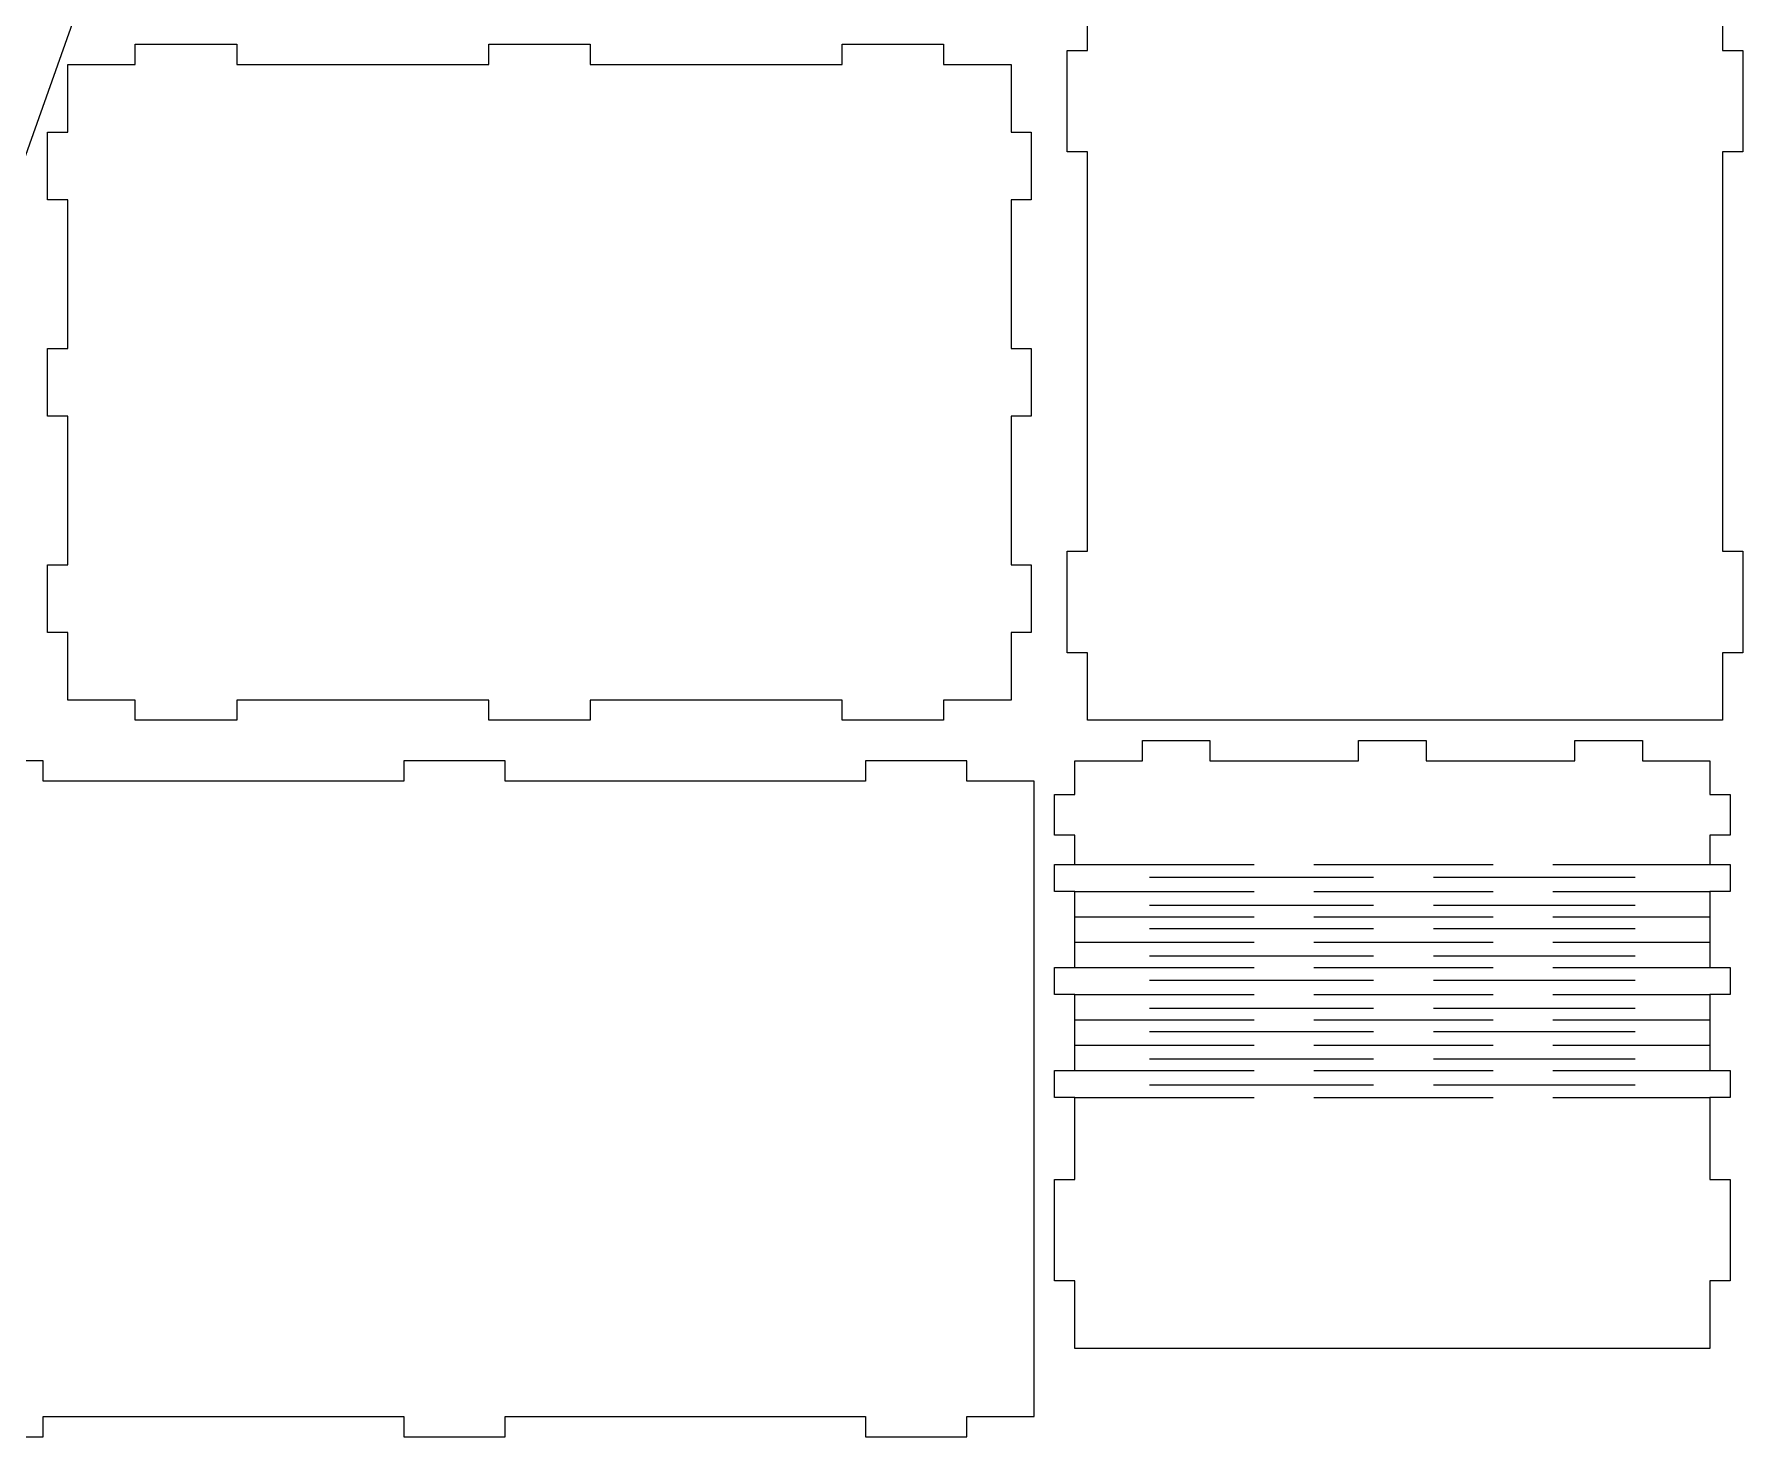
# Model space of a CAD drawing. Header units: millimetres. Extents: x -390 to 390, y -523 to 523.
# Drawn here: x 79.5 to 332.4, y -523.5 to -316 of the extents above; entities that cross this region are included whole.
import ezdxf

# ---------------------------------------------------------------- set-up
doc = ezdxf.new("R2010")
doc.units = ezdxf.units.MM
doc.header["$MEASUREMENT"] = 0
doc.layers.add('Camada 1', color=7, linetype='Continuous')

msp = doc.modelspace()

# ---------------------------------------------------------------- linework, layer by layer
at = {"layer": 'Camada 1', "color": 250, "lineweight": 20}
for points, knots in [([(55.811, -214.4617), (55.811, -214.4617), (-35.7008, -214.4617), (-35.7008, -214.4617), (-35.7008, -214.4617), (-35.7008, -214.4617), (-47.3988, -181.4752), (-47.3988, -181.4752), (-47.3988, -181.4752), (-49.0202, -176.9031), (-48.312, -171.7695), (-45.5131, -167.8073), (-45.5131, -167.8073), (-42.7021, -163.8279), (-38.1335, -161.4617), (-33.2615, -161.4617), (-33.2615, -161.4617), (-33.2615, -161.4617), (-11.9449, -161.4617), (-11.9449, -161.4617), (-11.9449, -161.4617), (-11.9449, -161.4617), (-11.9449, -120.4617), (-11.9449, -120.4617), (-11.9449, -120.4617), (-11.9449, -120.4617), (-152.9449, -120.4617), (-152.9449, -120.4617), (-152.9449, -120.4617), (-152.9449, -120.4617), (-152.9449, -161.4617), (-152.9449, -161.4617), (-152.9449, -161.4617), (-152.9449, -161.4617), (-138.2766, -161.4617), (-138.2766, -161.4617), (-138.2766, -161.4617), (-120.4923, -161.4617), (-104.6362, -172.6623), (-98.6921, -189.4238), (-98.6921, -189.4238), (-98.6921, -189.4238), (-16.759, -420.4617), (-16.759, -420.4617), (-16.759, -420.4617), (-16.759, -420.4617), (47.4794, -420.4617), (47.4794, -420.4617), (47.4794, -420.4617), (47.4794, -420.4617), (129.4125, -189.4238), (129.4125, -189.4238), (129.4125, -189.4238), (135.3566, -172.6623), (151.2127, -161.4617), (168.997, -161.4617), (168.997, -161.4617), (168.997, -161.4617), (183.6653, -161.4617), (183.6653, -161.4617), (183.6653, -161.4617), (183.6653, -161.4617), (183.6653, -120.4617), (183.6653, -120.4617), (183.6653, -120.4617), (183.6653, -120.4617), (32.0551, -120.4617), (32.0551, -120.4617), (32.0551, -120.4617), (32.0551, -120.4617), (32.0551, -161.4617), (32.0551, -161.4617), (32.0551, -161.4617), (32.0551, -161.4617), (53.3717, -161.4617), (53.3717, -161.4617), (53.3717, -161.4617), (58.2438, -161.4617), (62.8123, -163.828), (65.6233, -167.8073), (65.6233, -167.8073), (68.4222, -171.7695), (69.1306, -176.9031), (67.5091, -181.4752), (67.5091, -181.4752), (67.5091, -181.4752), (55.811, -214.4617), (55.811, -214.4617)], [0, 0, 0, 0, 0.04347826, 0.04347826, 0.04347826, 0.04347826, 0.08695652, 0.08695652, 0.08695652, 0.08695652, 0.13043478, 0.13043478, 0.13043478, 0.13043478, 0.17391304, 0.17391304, 0.17391304, 0.17391304, 0.2173913, 0.2173913, 0.2173913, 0.2173913, 0.26086957, 0.26086957, 0.26086957, 0.26086957, 0.30434783, 0.30434783, 0.30434783, 0.30434783, 0.34782609, 0.34782609, 0.34782609, 0.34782609, 0.39130435, 0.39130435, 0.39130435, 0.39130435, 0.43478261, 0.43478261, 0.43478261, 0.43478261, 0.47826087, 0.47826087, 0.47826087, 0.47826087, 0.52173913, 0.52173913, 0.52173913, 0.52173913, 0.56521739, 0.56521739, 0.56521739, 0.56521739, 0.60869565, 0.60869565, 0.60869565, 0.60869565, 0.65217391, 0.65217391, 0.65217391, 0.65217391, 0.69565217, 0.69565217, 0.69565217, 0.69565217, 0.73913043, 0.73913043, 0.73913043, 0.73913043, 0.7826087, 0.7826087, 0.7826087, 0.7826087, 0.82608696, 0.82608696, 0.82608696, 0.82608696, 0.86956522, 0.86956522, 0.86956522, 0.86956522, 0.91304348, 0.91304348, 0.91304348, 0.91304348, 1, 1, 1, 1]), ([(235.3943, -417.4617), (235.3943, -417.4617), (329.3943, -417.4617), (329.3943, -417.4617), (329.3943, -417.4617), (329.3943, -417.4617), (329.3943, -407.4617), (329.3943, -407.4617), (329.3943, -407.4617), (329.3943, -407.4617), (332.3943, -407.4617), (332.3943, -407.4617), (332.3943, -407.4617), (332.3943, -407.4617), (332.3943, -392.4617), (332.3943, -392.4617), (332.3943, -392.4617), (332.3943, -392.4617), (329.3943, -392.4617), (329.3943, -392.4617), (329.3943, -392.4617), (329.3943, -392.4617), (329.3943, -333.3597), (329.3943, -333.3597), (329.3943, -333.3597), (329.3943, -333.3597), (332.3943, -333.3597), (332.3943, -333.3597), (332.3943, -333.3597), (332.3943, -333.3597), (332.3943, -318.3597), (332.3943, -318.3597), (332.3943, -318.3597), (332.3943, -318.3597), (329.3943, -318.3597), (329.3943, -318.3597), (329.3943, -318.3597), (329.3943, -318.3597), (329.3943, -308.3597), (329.3943, -308.3597), (329.3943, -308.3597), (329.3943, -308.3597), (235.3943, -308.3597), (235.3943, -308.3597), (235.3943, -308.3597), (235.3943, -308.3597), (235.3943, -318.3597), (235.3943, -318.3597), (235.3943, -318.3597), (235.3943, -318.3597), (232.3943, -318.3597), (232.3943, -318.3597), (232.3943, -318.3597), (232.3943, -318.3597), (232.3943, -333.3597), (232.3943, -333.3597), (232.3943, -333.3597), (232.3943, -333.3597), (235.3943, -333.3597), (235.3943, -333.3597), (235.3943, -333.3597), (235.3943, -333.3597), (235.3943, -392.4617), (235.3943, -392.4617), (235.3943, -392.4617), (235.3943, -392.4617), (232.3943, -392.4617), (232.3943, -392.4617), (232.3943, -392.4617), (232.3943, -392.4617), (232.3943, -407.4617), (232.3943, -407.4617), (232.3943, -407.4617), (232.3943, -407.4617), (235.3943, -407.4617), (235.3943, -407.4617), (235.3943, -407.4617), (235.3943, -407.4617), (235.3943, -417.4617), (235.3943, -417.4617)], [0, 0, 0, 0, 0.04761905, 0.04761905, 0.04761905, 0.04761905, 0.0952381, 0.0952381, 0.0952381, 0.0952381, 0.14285714, 0.14285714, 0.14285714, 0.14285714, 0.19047619, 0.19047619, 0.19047619, 0.19047619, 0.23809524, 0.23809524, 0.23809524, 0.23809524, 0.28571429, 0.28571429, 0.28571429, 0.28571429, 0.33333333, 0.33333333, 0.33333333, 0.33333333, 0.38095238, 0.38095238, 0.38095238, 0.38095238, 0.42857143, 0.42857143, 0.42857143, 0.42857143, 0.47619048, 0.47619048, 0.47619048, 0.47619048, 0.52380952, 0.52380952, 0.52380952, 0.52380952, 0.57142857, 0.57142857, 0.57142857, 0.57142857, 0.61904762, 0.61904762, 0.61904762, 0.61904762, 0.66666667, 0.66666667, 0.66666667, 0.66666667, 0.71428571, 0.71428571, 0.71428571, 0.71428571, 0.76190476, 0.76190476, 0.76190476, 0.76190476, 0.80952381, 0.80952381, 0.80952381, 0.80952381, 0.85714286, 0.85714286, 0.85714286, 0.85714286, 0.9047619, 0.9047619, 0.9047619, 0.9047619, 1, 1, 1, 1]), ([(224.0811, -362.4617), (224.0811, -362.4617), (224.0811, -340.4617), (224.0811, -340.4617), (224.0811, -340.4617), (224.0811, -340.4617), (227.0811, -340.4617), (227.0811, -340.4617), (227.0811, -340.4617), (227.0811, -340.4617), (227.0811, -330.4617), (227.0811, -330.4617), (227.0811, -330.4617), (227.0811, -330.4617), (224.0811, -330.4617), (224.0811, -330.4617), (224.0811, -330.4617), (224.0811, -330.4617), (224.0811, -320.4617), (224.0811, -320.4617), (224.0811, -320.4617), (224.0811, -320.4617), (214.0811, -320.4617), (214.0811, -320.4617), (214.0811, -320.4617), (214.0811, -320.4617), (214.0811, -317.4617), (214.0811, -317.4617), (214.0811, -317.4617), (214.0811, -317.4617), (199.0811, -317.4617), (199.0811, -317.4617), (199.0811, -317.4617), (199.0811, -317.4617), (199.0811, -320.4617), (199.0811, -320.4617), (199.0811, -320.4617), (199.0811, -320.4617), (161.776, -320.4617), (161.776, -320.4617), (161.776, -320.4617), (161.776, -320.4617), (161.776, -317.4617), (161.776, -317.4617), (161.776, -317.4617), (161.776, -317.4617), (146.776, -317.4617), (146.776, -317.4617), (146.776, -317.4617), (146.776, -317.4617), (146.776, -320.4617), (146.776, -320.4617), (146.776, -320.4617), (146.776, -320.4617), (109.4709, -320.4617), (109.4709, -320.4617), (109.4709, -320.4617), (109.4709, -320.4617), (109.4709, -317.4617), (109.4709, -317.4617), (109.4709, -317.4617), (109.4709, -317.4617), (94.4709, -317.4617), (94.4709, -317.4617), (94.4709, -317.4617), (94.4709, -317.4617), (94.4709, -320.4617), (94.4709, -320.4617), (94.4709, -320.4617), (94.4709, -320.4617), (84.4709, -320.4617), (84.4709, -320.4617), (84.4709, -320.4617), (84.4709, -320.4617), (84.4709, -330.4617), (84.4709, -330.4617), (84.4709, -330.4617), (84.4709, -330.4617), (81.4709, -330.4617), (81.4709, -330.4617), (81.4709, -330.4617), (81.4709, -330.4617), (81.4709, -340.4617), (81.4709, -340.4617), (81.4709, -340.4617), (81.4709, -340.4617), (84.4709, -340.4617), (84.4709, -340.4617), (84.4709, -340.4617), (84.4709, -340.4617), (84.4709, -362.4617), (84.4709, -362.4617), (84.4709, -362.4617), (84.4709, -362.4617), (81.4709, -362.4617), (81.4709, -362.4617), (81.4709, -362.4617), (81.4709, -362.4617), (81.4709, -372.4617), (81.4709, -372.4617), (81.4709, -372.4617), (81.4709, -372.4617), (84.4709, -372.4617), (84.4709, -372.4617), (84.4709, -372.4617), (84.4709, -372.4617), (84.4709, -394.4617), (84.4709, -394.4617), (84.4709, -394.4617), (84.4709, -394.4617), (81.4709, -394.4617), (81.4709, -394.4617), (81.4709, -394.4617), (81.4709, -394.4617), (81.4709, -404.4617), (81.4709, -404.4617), (81.4709, -404.4617), (81.4709, -404.4617), (84.4709, -404.4617), (84.4709, -404.4617), (84.4709, -404.4617), (84.4709, -404.4617), (84.4709, -414.4617), (84.4709, -414.4617), (84.4709, -414.4617), (84.4709, -414.4617), (94.4709, -414.4617), (94.4709, -414.4617), (94.4709, -414.4617), (94.4709, -414.4617), (94.4709, -417.4617), (94.4709, -417.4617), (94.4709, -417.4617), (94.4709, -417.4617), (109.4709, -417.4617), (109.4709, -417.4617), (109.4709, -417.4617), (109.4709, -417.4617), (109.4709, -414.4617), (109.4709, -414.4617), (109.4709, -414.4617), (109.4709, -414.4617), (146.776, -414.4617), (146.776, -414.4617), (146.776, -414.4617), (146.776, -414.4617), (146.776, -417.4617), (146.776, -417.4617), (146.776, -417.4617), (146.776, -417.4617), (161.776, -417.4617), (161.776, -417.4617), (161.776, -417.4617), (161.776, -417.4617), (161.776, -414.4617), (161.776, -414.4617), (161.776, -414.4617), (161.776, -414.4617), (199.0811, -414.4617), (199.0811, -414.4617), (199.0811, -414.4617), (199.0811, -414.4617), (199.0811, -417.4617), (199.0811, -417.4617), (199.0811, -417.4617), (199.0811, -417.4617), (214.0811, -417.4617), (214.0811, -417.4617), (214.0811, -417.4617), (214.0811, -417.4617), (214.0811, -414.4617), (214.0811, -414.4617), (214.0811, -414.4617), (214.0811, -414.4617), (224.0811, -414.4617), (224.0811, -414.4617), (224.0811, -414.4617), (224.0811, -414.4617), (224.0811, -404.4617), (224.0811, -404.4617), (224.0811, -404.4617), (224.0811, -404.4617), (227.0811, -404.4617), (227.0811, -404.4617), (227.0811, -404.4617), (227.0811, -404.4617), (227.0811, -394.4617), (227.0811, -394.4617), (227.0811, -394.4617), (227.0811, -394.4617), (224.0811, -394.4617), (224.0811, -394.4617), (224.0811, -394.4617), (224.0811, -394.4617), (224.0811, -372.4617), (224.0811, -372.4617), (224.0811, -372.4617), (224.0811, -372.4617), (227.0811, -372.4617), (227.0811, -372.4617), (227.0811, -372.4617), (227.0811, -372.4617), (227.0811, -362.4617), (227.0811, -362.4617), (227.0811, -362.4617), (227.0811, -362.4617), (224.0811, -362.4617), (224.0811, -362.4617)], [0, 0, 0, 0, 0.01886792, 0.01886792, 0.01886792, 0.01886792, 0.03773585, 0.03773585, 0.03773585, 0.03773585, 0.05660377, 0.05660377, 0.05660377, 0.05660377, 0.0754717, 0.0754717, 0.0754717, 0.0754717, 0.09433962, 0.09433962, 0.09433962, 0.09433962, 0.11320755, 0.11320755, 0.11320755, 0.11320755, 0.13207547, 0.13207547, 0.13207547, 0.13207547, 0.1509434, 0.1509434, 0.1509434, 0.1509434, 0.16981132, 0.16981132, 0.16981132, 0.16981132, 0.18867925, 0.18867925, 0.18867925, 0.18867925, 0.20754717, 0.20754717, 0.20754717, 0.20754717, 0.22641509, 0.22641509, 0.22641509, 0.22641509, 0.24528302, 0.24528302, 0.24528302, 0.24528302, 0.26415094, 0.26415094, 0.26415094, 0.26415094, 0.28301887, 0.28301887, 0.28301887, 0.28301887, 0.30188679, 0.30188679, 0.30188679, 0.30188679, 0.32075472, 0.32075472, 0.32075472, 0.32075472, 0.33962264, 0.33962264, 0.33962264, 0.33962264, 0.35849057, 0.35849057, 0.35849057, 0.35849057, 0.37735849, 0.37735849, 0.37735849, 0.37735849, 0.39622642, 0.39622642, 0.39622642, 0.39622642, 0.41509434, 0.41509434, 0.41509434, 0.41509434, 0.43396226, 0.43396226, 0.43396226, 0.43396226, 0.45283019, 0.45283019, 0.45283019, 0.45283019, 0.47169811, 0.47169811, 0.47169811, 0.47169811, 0.49056604, 0.49056604, 0.49056604, 0.49056604, 0.50943396, 0.50943396, 0.50943396, 0.50943396, 0.52830189, 0.52830189, 0.52830189, 0.52830189, 0.54716981, 0.54716981, 0.54716981, 0.54716981, 0.56603774, 0.56603774, 0.56603774, 0.56603774, 0.58490566, 0.58490566, 0.58490566, 0.58490566, 0.60377358, 0.60377358, 0.60377358, 0.60377358, 0.62264151, 0.62264151, 0.62264151, 0.62264151, 0.64150943, 0.64150943, 0.64150943, 0.64150943, 0.66037736, 0.66037736, 0.66037736, 0.66037736, 0.67924528, 0.67924528, 0.67924528, 0.67924528, 0.69811321, 0.69811321, 0.69811321, 0.69811321, 0.71698113, 0.71698113, 0.71698113, 0.71698113, 0.73584906, 0.73584906, 0.73584906, 0.73584906, 0.75471698, 0.75471698, 0.75471698, 0.75471698, 0.77358491, 0.77358491, 0.77358491, 0.77358491, 0.79245283, 0.79245283, 0.79245283, 0.79245283, 0.81132075, 0.81132075, 0.81132075, 0.81132075, 0.83018868, 0.83018868, 0.83018868, 0.83018868, 0.8490566, 0.8490566, 0.8490566, 0.8490566, 0.86792453, 0.86792453, 0.86792453, 0.86792453, 0.88679245, 0.88679245, 0.88679245, 0.88679245, 0.90566038, 0.90566038, 0.90566038, 0.90566038, 0.9245283, 0.9245283, 0.9245283, 0.9245283, 0.94339623, 0.94339623, 0.94339623, 0.94339623, 0.96226415, 0.96226415, 0.96226415, 0.96226415, 1, 1, 1, 1]), ([(233.5275, -423.4617), (233.5275, -423.4617), (233.5275, -428.4617), (233.5275, -428.4617), (233.5275, -428.4617), (233.5275, -428.4617), (230.5275, -428.4617), (230.5275, -428.4617), (230.5275, -428.4617), (230.5275, -428.4617), (230.5275, -434.4617), (230.5275, -434.4617), (230.5275, -434.4617), (230.5275, -434.4617), (233.5275, -434.4617), (233.5275, -434.4617), (233.5275, -434.4617), (233.5275, -434.4617), (233.5275, -438.7783), (233.5275, -438.7783), (233.5275, -438.7783), (233.5275, -438.7783), (230.5275, -438.7783), (230.5275, -438.7783), (230.5275, -438.7783), (230.5275, -438.7783), (230.5275, -442.7977), (230.5275, -442.7977), (230.5275, -442.7977), (230.5275, -442.7977), (233.5275, -442.7977), (233.5275, -442.7977), (233.5275, -442.7977), (233.5275, -442.7977), (233.5275, -454.0207), (233.5275, -454.0207), (233.5275, -454.0207), (233.5275, -454.0207), (230.5275, -454.0207), (230.5275, -454.0207), (230.5275, -454.0207), (230.5275, -454.0207), (230.5275, -458.0401), (230.5275, -458.0401), (230.5275, -458.0401), (230.5275, -458.0401), (233.5275, -458.0401), (233.5275, -458.0401), (233.5275, -458.0401), (233.5275, -458.0401), (233.5275, -469.2631), (233.5275, -469.2631), (233.5275, -469.2631), (233.5275, -469.2631), (230.5275, -469.2631), (230.5275, -469.2631), (230.5275, -469.2631), (230.5275, -469.2631), (230.5275, -473.2825), (230.5275, -473.2825), (230.5275, -473.2825), (230.5275, -473.2825), (233.5275, -473.2825), (233.5275, -473.2825), (233.5275, -473.2825), (233.5275, -473.2825), (233.5275, -485.4009), (233.5275, -485.4009), (233.5275, -485.4009), (233.5275, -485.4009), (230.5275, -485.4009), (230.5275, -485.4009), (230.5275, -485.4009), (230.5275, -485.4009), (230.5275, -500.4009), (230.5275, -500.4009), (230.5275, -500.4009), (230.5275, -500.4009), (233.5275, -500.4009), (233.5275, -500.4009), (233.5275, -500.4009), (233.5275, -500.4009), (233.5275, -510.4009), (233.5275, -510.4009), (233.5275, -510.4009), (233.5275, -510.4009), (327.5275, -510.4009), (327.5275, -510.4009), (327.5275, -510.4009), (327.5275, -510.4009), (327.5275, -500.4009), (327.5275, -500.4009), (327.5275, -500.4009), (327.5275, -500.4009), (330.5275, -500.4009), (330.5275, -500.4009), (330.5275, -500.4009), (330.5275, -500.4009), (330.5275, -485.4009), (330.5275, -485.4009), (330.5275, -485.4009), (330.5275, -485.4009), (327.5275, -485.4009), (327.5275, -485.4009), (327.5275, -485.4009), (327.5275, -485.4009), (327.5275, -473.2825), (327.5275, -473.2825), (327.5275, -473.2825), (327.5275, -473.2825), (330.5275, -473.2825), (330.5275, -473.2825), (330.5275, -473.2825), (330.5275, -473.2825), (330.5275, -469.2631), (330.5275, -469.2631), (330.5275, -469.2631), (330.5275, -469.2631), (327.5275, -469.2631), (327.5275, -469.2631), (327.5275, -469.2631), (327.5275, -469.2631), (327.5275, -458.0401), (327.5275, -458.0401), (327.5275, -458.0401), (327.5275, -458.0401), (330.5275, -458.0401), (330.5275, -458.0401), (330.5275, -458.0401), (330.5275, -458.0401), (330.5275, -454.0207), (330.5275, -454.0207), (330.5275, -454.0207), (330.5275, -454.0207), (327.5275, -454.0207), (327.5275, -454.0207), (327.5275, -454.0207), (327.5275, -454.0207), (327.5275, -442.7977), (327.5275, -442.7977), (327.5275, -442.7977), (327.5275, -442.7977), (330.5275, -442.7977), (330.5275, -442.7977), (330.5275, -442.7977), (330.5275, -442.7977), (330.5275, -438.7783), (330.5275, -438.7783), (330.5275, -438.7783), (330.5275, -438.7783), (327.5275, -438.7783), (327.5275, -438.7783), (327.5275, -438.7783), (327.5275, -438.7783), (327.5275, -434.4617), (327.5275, -434.4617), (327.5275, -434.4617), (327.5275, -434.4617), (330.5275, -434.4617), (330.5275, -434.4617), (330.5275, -434.4617), (330.5275, -434.4617), (330.5275, -428.4617), (330.5275, -428.4617), (330.5275, -428.4617), (330.5275, -428.4617), (327.5275, -428.4617), (327.5275, -428.4617), (327.5275, -428.4617), (327.5275, -428.4617), (327.5275, -423.4617), (327.5275, -423.4617), (327.5275, -423.4617), (327.5275, -423.4617), (317.5275, -423.4617), (317.5275, -423.4617), (317.5275, -423.4617), (317.5275, -423.4617), (317.5275, -420.4617), (317.5275, -420.4617), (317.5275, -420.4617), (317.5275, -420.4617), (307.5275, -420.4617), (307.5275, -420.4617), (307.5275, -420.4617), (307.5275, -420.4617), (307.5275, -423.4617), (307.5275, -423.4617), (307.5275, -423.4617), (307.5275, -423.4617), (285.5275, -423.4617), (285.5275, -423.4617), (285.5275, -423.4617), (285.5275, -423.4617), (285.5275, -420.4617), (285.5275, -420.4617), (285.5275, -420.4617), (285.5275, -420.4617), (275.5275, -420.4617), (275.5275, -420.4617), (275.5275, -420.4617), (275.5275, -420.4617), (275.5275, -423.4617), (275.5275, -423.4617), (275.5275, -423.4617), (275.5275, -423.4617), (253.5275, -423.4617), (253.5275, -423.4617), (253.5275, -423.4617), (253.5275, -423.4617), (253.5275, -420.4617), (253.5275, -420.4617), (253.5275, -420.4617), (253.5275, -420.4617), (243.5275, -420.4617), (243.5275, -420.4617), (243.5275, -420.4617), (243.5275, -420.4617), (243.5275, -423.4617), (243.5275, -423.4617), (243.5275, -423.4617), (243.5275, -423.4617), (233.5275, -423.4617), (233.5275, -423.4617)], [0, 0, 0, 0, 0.01754386, 0.01754386, 0.01754386, 0.01754386, 0.03508772, 0.03508772, 0.03508772, 0.03508772, 0.05263158, 0.05263158, 0.05263158, 0.05263158, 0.07017544, 0.07017544, 0.07017544, 0.07017544, 0.0877193, 0.0877193, 0.0877193, 0.0877193, 0.10526316, 0.10526316, 0.10526316, 0.10526316, 0.12280702, 0.12280702, 0.12280702, 0.12280702, 0.14035088, 0.14035088, 0.14035088, 0.14035088, 0.15789474, 0.15789474, 0.15789474, 0.15789474, 0.1754386, 0.1754386, 0.1754386, 0.1754386, 0.19298246, 0.19298246, 0.19298246, 0.19298246, 0.21052632, 0.21052632, 0.21052632, 0.21052632, 0.22807018, 0.22807018, 0.22807018, 0.22807018, 0.24561404, 0.24561404, 0.24561404, 0.24561404, 0.26315789, 0.26315789, 0.26315789, 0.26315789, 0.28070175, 0.28070175, 0.28070175, 0.28070175, 0.29824561, 0.29824561, 0.29824561, 0.29824561, 0.31578947, 0.31578947, 0.31578947, 0.31578947, 0.33333333, 0.33333333, 0.33333333, 0.33333333, 0.35087719, 0.35087719, 0.35087719, 0.35087719, 0.36842105, 0.36842105, 0.36842105, 0.36842105, 0.38596491, 0.38596491, 0.38596491, 0.38596491, 0.40350877, 0.40350877, 0.40350877, 0.40350877, 0.42105263, 0.42105263, 0.42105263, 0.42105263, 0.43859649, 0.43859649, 0.43859649, 0.43859649, 0.45614035, 0.45614035, 0.45614035, 0.45614035, 0.47368421, 0.47368421, 0.47368421, 0.47368421, 0.49122807, 0.49122807, 0.49122807, 0.49122807, 0.50877193, 0.50877193, 0.50877193, 0.50877193, 0.52631579, 0.52631579, 0.52631579, 0.52631579, 0.54385965, 0.54385965, 0.54385965, 0.54385965, 0.56140351, 0.56140351, 0.56140351, 0.56140351, 0.57894737, 0.57894737, 0.57894737, 0.57894737, 0.59649123, 0.59649123, 0.59649123, 0.59649123, 0.61403509, 0.61403509, 0.61403509, 0.61403509, 0.63157895, 0.63157895, 0.63157895, 0.63157895, 0.64912281, 0.64912281, 0.64912281, 0.64912281, 0.66666667, 0.66666667, 0.66666667, 0.66666667, 0.68421053, 0.68421053, 0.68421053, 0.68421053, 0.70175439, 0.70175439, 0.70175439, 0.70175439, 0.71929825, 0.71929825, 0.71929825, 0.71929825, 0.73684211, 0.73684211, 0.73684211, 0.73684211, 0.75438596, 0.75438596, 0.75438596, 0.75438596, 0.77192982, 0.77192982, 0.77192982, 0.77192982, 0.78947368, 0.78947368, 0.78947368, 0.78947368, 0.80701754, 0.80701754, 0.80701754, 0.80701754, 0.8245614, 0.8245614, 0.8245614, 0.8245614, 0.84210526, 0.84210526, 0.84210526, 0.84210526, 0.85964912, 0.85964912, 0.85964912, 0.85964912, 0.87719298, 0.87719298, 0.87719298, 0.87719298, 0.89473684, 0.89473684, 0.89473684, 0.89473684, 0.9122807, 0.9122807, 0.9122807, 0.9122807, 0.92982456, 0.92982456, 0.92982456, 0.92982456, 0.94736842, 0.94736842, 0.94736842, 0.94736842, 0.96491228, 0.96491228, 0.96491228, 0.96491228, 1, 1, 1, 1]), ([(-76.5689, -500.4617), (-76.5689, -500.4617), (-76.5689, -478.4617), (-76.5689, -478.4617), (-76.5689, -478.4617), (-76.5689, -478.4617), (-79.5689, -478.4617), (-79.5689, -478.4617), (-79.5689, -478.4617), (-79.5689, -478.4617), (-79.5689, -468.4617), (-79.5689, -468.4617), (-79.5689, -468.4617), (-79.5689, -468.4617), (-76.5689, -468.4617), (-76.5689, -468.4617), (-76.5689, -468.4617), (-76.5689, -468.4617), (-76.5689, -446.4617), (-76.5689, -446.4617), (-76.5689, -446.4617), (-76.5689, -446.4617), (-79.5689, -446.4617), (-79.5689, -446.4617), (-79.5689, -446.4617), (-79.5689, -446.4617), (-79.5689, -436.4617), (-79.5689, -436.4617), (-79.5689, -436.4617), (-79.5689, -436.4617), (-76.5689, -436.4617), (-76.5689, -436.4617), (-76.5689, -436.4617), (-76.5689, -436.4617), (-76.5689, -426.4617), (-76.5689, -426.4617), (-76.5689, -426.4617), (-76.5689, -426.4617), (-67.9007, -426.4617), (-67.9007, -426.4617), (-67.9007, -426.4617), (-67.9007, -426.4617), (-67.9007, -423.4617), (-67.9007, -423.4617), (-67.9007, -423.4617), (-67.9007, -423.4617), (-63.8949, -423.4617), (-63.8949, -423.4617), (-63.8949, -423.4617), (-63.8949, -423.4617), (-63.8949, -426.4617), (-63.8949, -426.4617), (-63.8949, -426.4617), (-63.8949, -426.4617), (-42.1977, -426.4617), (-42.1977, -426.4617), (-42.1977, -426.4617), (-42.1977, -426.4617), (-42.1977, -423.4617), (-42.1977, -423.4617), (-42.1977, -423.4617), (-42.1977, -423.4617), (-38.192, -423.4617), (-38.192, -423.4617), (-38.192, -423.4617), (-38.192, -423.4617), (-38.192, -426.4617), (-38.192, -426.4617), (-38.192, -426.4617), (-38.192, -426.4617), (-16.4948, -426.4617), (-16.4948, -426.4617), (-16.4948, -426.4617), (-16.4948, -426.4617), (-16.4948, -423.4617), (-16.4948, -423.4617), (-16.4948, -423.4617), (-16.4948, -423.4617), (-12.4891, -423.4617), (-12.4891, -423.4617), (-12.4891, -423.4617), (-12.4891, -423.4617), (-12.4891, -426.4617), (-12.4891, -426.4617), (-12.4891, -426.4617), (-12.4891, -426.4617), (-2.4891, -426.4617), (-2.4891, -426.4617), (-2.4891, -426.4617), (-2.4891, -426.4617), (-2.4891, -423.4617), (-2.4891, -423.4617), (-2.4891, -423.4617), (-2.4891, -423.4617), (12.5109, -423.4617), (12.5109, -423.4617), (12.5109, -423.4617), (12.5109, -423.4617), (12.5109, -426.4617), (12.5109, -426.4617), (12.5109, -426.4617), (12.5109, -426.4617), (65.8498, -426.4617), (65.8498, -426.4617), (65.8498, -426.4617), (65.8498, -426.4617), (65.8498, -423.4617), (65.8498, -423.4617), (65.8498, -423.4617), (65.8498, -423.4617), (80.8498, -423.4617), (80.8498, -423.4617), (80.8498, -423.4617), (80.8498, -423.4617), (80.8498, -426.4617), (80.8498, -426.4617), (80.8498, -426.4617), (80.8498, -426.4617), (134.1887, -426.4617), (134.1887, -426.4617), (134.1887, -426.4617), (134.1887, -426.4617), (134.1887, -423.4617), (134.1887, -423.4617), (134.1887, -423.4617), (134.1887, -423.4617), (149.1887, -423.4617), (149.1887, -423.4617), (149.1887, -423.4617), (149.1887, -423.4617), (149.1887, -426.4617), (149.1887, -426.4617), (149.1887, -426.4617), (149.1887, -426.4617), (202.5275, -426.4617), (202.5275, -426.4617), (202.5275, -426.4617), (202.5275, -426.4617), (202.5275, -423.4617), (202.5275, -423.4617), (202.5275, -423.4617), (202.5275, -423.4617), (217.5275, -423.4617), (217.5275, -423.4617), (217.5275, -423.4617), (217.5275, -423.4617), (217.5275, -426.4617), (217.5275, -426.4617), (217.5275, -426.4617), (217.5275, -426.4617), (227.5275, -426.4617), (227.5275, -426.4617), (227.5275, -426.4617), (227.5275, -426.4617), (227.5275, -520.4617), (227.5275, -520.4617), (227.5275, -520.4617), (227.5275, -520.4617), (217.5275, -520.4617), (217.5275, -520.4617), (217.5275, -520.4617), (217.5275, -520.4617), (217.5275, -523.4617), (217.5275, -523.4617), (217.5275, -523.4617), (217.5275, -523.4617), (202.5275, -523.4617), (202.5275, -523.4617), (202.5275, -523.4617), (202.5275, -523.4617), (202.5275, -520.4617), (202.5275, -520.4617), (202.5275, -520.4617), (202.5275, -520.4617), (149.1887, -520.4617), (149.1887, -520.4617), (149.1887, -520.4617), (149.1887, -520.4617), (149.1887, -523.4617), (149.1887, -523.4617), (149.1887, -523.4617), (149.1887, -523.4617), (134.1887, -523.4617), (134.1887, -523.4617), (134.1887, -523.4617), (134.1887, -523.4617), (134.1887, -520.4617), (134.1887, -520.4617), (134.1887, -520.4617), (134.1887, -520.4617), (80.8498, -520.4617), (80.8498, -520.4617), (80.8498, -520.4617), (80.8498, -520.4617), (80.8498, -523.4617), (80.8498, -523.4617), (80.8498, -523.4617), (80.8498, -523.4617), (65.8498, -523.4617), (65.8498, -523.4617), (65.8498, -523.4617), (65.8498, -523.4617), (65.8498, -520.4617), (65.8498, -520.4617), (65.8498, -520.4617), (65.8498, -520.4617), (12.5109, -520.4617), (12.5109, -520.4617), (12.5109, -520.4617), (12.5109, -520.4617), (12.5109, -523.4617), (12.5109, -523.4617), (12.5109, -523.4617), (12.5109, -523.4617), (-2.4891, -523.4617), (-2.4891, -523.4617), (-2.4891, -523.4617), (-2.4891, -523.4617), (-2.4891, -520.4617), (-2.4891, -520.4617), (-2.4891, -520.4617), (-2.4891, -520.4617), (-12.4891, -520.4617), (-12.4891, -520.4617), (-12.4891, -520.4617), (-12.4891, -520.4617), (-12.4891, -523.4617), (-12.4891, -523.4617), (-12.4891, -523.4617), (-12.4891, -523.4617), (-16.4948, -523.4617), (-16.4948, -523.4617), (-16.4948, -523.4617), (-16.4948, -523.4617), (-16.4948, -520.4617), (-16.4948, -520.4617), (-16.4948, -520.4617), (-16.4948, -520.4617), (-38.192, -520.4617), (-38.192, -520.4617), (-38.192, -520.4617), (-38.192, -520.4617), (-38.192, -523.4617), (-38.192, -523.4617), (-38.192, -523.4617), (-38.192, -523.4617), (-42.1977, -523.4617), (-42.1977, -523.4617), (-42.1977, -523.4617), (-42.1977, -523.4617), (-42.1977, -520.4617), (-42.1977, -520.4617), (-42.1977, -520.4617), (-42.1977, -520.4617), (-63.8949, -520.4617), (-63.8949, -520.4617), (-63.8949, -520.4617), (-63.8949, -520.4617), (-63.8949, -523.4617), (-63.8949, -523.4617), (-63.8949, -523.4617), (-63.8949, -523.4617), (-67.9007, -523.4617), (-67.9007, -523.4617), (-67.9007, -523.4617), (-67.9007, -523.4617), (-67.9007, -520.4617), (-67.9007, -520.4617), (-67.9007, -520.4617), (-67.9007, -520.4617), (-76.5689, -520.4617), (-76.5689, -520.4617), (-76.5689, -520.4617), (-76.5689, -520.4617), (-76.5689, -510.4617), (-76.5689, -510.4617), (-76.5689, -510.4617), (-76.5689, -510.4617), (-79.5689, -510.4617), (-79.5689, -510.4617), (-79.5689, -510.4617), (-79.5689, -510.4617), (-79.5689, -500.4617), (-79.5689, -500.4617), (-79.5689, -500.4617), (-79.5689, -500.4617), (-76.5689, -500.4617), (-76.5689, -500.4617)], [0, 0, 0, 0, 0.01369863, 0.01369863, 0.01369863, 0.01369863, 0.02739726, 0.02739726, 0.02739726, 0.02739726, 0.04109589, 0.04109589, 0.04109589, 0.04109589, 0.05479452, 0.05479452, 0.05479452, 0.05479452, 0.06849315, 0.06849315, 0.06849315, 0.06849315, 0.08219178, 0.08219178, 0.08219178, 0.08219178, 0.09589041, 0.09589041, 0.09589041, 0.09589041, 0.10958904, 0.10958904, 0.10958904, 0.10958904, 0.12328767, 0.12328767, 0.12328767, 0.12328767, 0.1369863, 0.1369863, 0.1369863, 0.1369863, 0.15068493, 0.15068493, 0.15068493, 0.15068493, 0.16438356, 0.16438356, 0.16438356, 0.16438356, 0.17808219, 0.17808219, 0.17808219, 0.17808219, 0.19178082, 0.19178082, 0.19178082, 0.19178082, 0.20547945, 0.20547945, 0.20547945, 0.20547945, 0.21917808, 0.21917808, 0.21917808, 0.21917808, 0.23287671, 0.23287671, 0.23287671, 0.23287671, 0.24657534, 0.24657534, 0.24657534, 0.24657534, 0.26027397, 0.26027397, 0.26027397, 0.26027397, 0.2739726, 0.2739726, 0.2739726, 0.2739726, 0.28767123, 0.28767123, 0.28767123, 0.28767123, 0.30136986, 0.30136986, 0.30136986, 0.30136986, 0.31506849, 0.31506849, 0.31506849, 0.31506849, 0.32876712, 0.32876712, 0.32876712, 0.32876712, 0.34246575, 0.34246575, 0.34246575, 0.34246575, 0.35616438, 0.35616438, 0.35616438, 0.35616438, 0.36986301, 0.36986301, 0.36986301, 0.36986301, 0.38356164, 0.38356164, 0.38356164, 0.38356164, 0.39726027, 0.39726027, 0.39726027, 0.39726027, 0.4109589, 0.4109589, 0.4109589, 0.4109589, 0.42465753, 0.42465753, 0.42465753, 0.42465753, 0.43835616, 0.43835616, 0.43835616, 0.43835616, 0.45205479, 0.45205479, 0.45205479, 0.45205479, 0.46575342, 0.46575342, 0.46575342, 0.46575342, 0.47945205, 0.47945205, 0.47945205, 0.47945205, 0.49315068, 0.49315068, 0.49315068, 0.49315068, 0.50684932, 0.50684932, 0.50684932, 0.50684932, 0.52054795, 0.52054795, 0.52054795, 0.52054795, 0.53424658, 0.53424658, 0.53424658, 0.53424658, 0.54794521, 0.54794521, 0.54794521, 0.54794521, 0.56164384, 0.56164384, 0.56164384, 0.56164384, 0.57534247, 0.57534247, 0.57534247, 0.57534247, 0.5890411, 0.5890411, 0.5890411, 0.5890411, 0.60273973, 0.60273973, 0.60273973, 0.60273973, 0.61643836, 0.61643836, 0.61643836, 0.61643836, 0.63013699, 0.63013699, 0.63013699, 0.63013699, 0.64383562, 0.64383562, 0.64383562, 0.64383562, 0.65753425, 0.65753425, 0.65753425, 0.65753425, 0.67123288, 0.67123288, 0.67123288, 0.67123288, 0.68493151, 0.68493151, 0.68493151, 0.68493151, 0.69863014, 0.69863014, 0.69863014, 0.69863014, 0.71232877, 0.71232877, 0.71232877, 0.71232877, 0.7260274, 0.7260274, 0.7260274, 0.7260274, 0.73972603, 0.73972603, 0.73972603, 0.73972603, 0.75342466, 0.75342466, 0.75342466, 0.75342466, 0.76712329, 0.76712329, 0.76712329, 0.76712329, 0.78082192, 0.78082192, 0.78082192, 0.78082192, 0.79452055, 0.79452055, 0.79452055, 0.79452055, 0.80821918, 0.80821918, 0.80821918, 0.80821918, 0.82191781, 0.82191781, 0.82191781, 0.82191781, 0.83561644, 0.83561644, 0.83561644, 0.83561644, 0.84931507, 0.84931507, 0.84931507, 0.84931507, 0.8630137, 0.8630137, 0.8630137, 0.8630137, 0.87671233, 0.87671233, 0.87671233, 0.87671233, 0.89041096, 0.89041096, 0.89041096, 0.89041096, 0.90410959, 0.90410959, 0.90410959, 0.90410959, 0.91780822, 0.91780822, 0.91780822, 0.91780822, 0.93150685, 0.93150685, 0.93150685, 0.93150685, 0.94520548, 0.94520548, 0.94520548, 0.94520548, 0.95890411, 0.95890411, 0.95890411, 0.95890411, 0.97260274, 0.97260274, 0.97260274, 0.97260274, 1, 1, 1, 1])]:
    msp.add_open_spline(points, degree=3, knots=knots, dxfattribs=at)
for points in [[(233.5275, -438.7783), (233.5275, -438.7783), (260.0582, -438.7783), (260.0582, -438.7783)], [(268.9017, -438.7783), (268.9017, -438.7783), (295.4323, -438.7783), (295.4323, -438.7783)], [(304.276, -438.7783), (304.276, -438.7783), (327.5275, -438.7783), (327.5275, -438.7783)], [(244.582, -440.6546), (244.582, -440.6546), (277.7454, -440.6546), (277.7454, -440.6546)], [(286.5888, -440.6546), (286.5888, -440.6546), (316.473, -440.6546), (316.473, -440.6546)], [(233.5275, -442.7979), (233.5275, -442.7979), (260.0582, -442.7979), (260.0582, -442.7979)], [(244.582, -444.8277), (244.582, -444.8277), (277.7454, -444.8277), (277.7454, -444.8277)], [(268.9017, -442.7979), (268.9017, -442.7979), (295.4323, -442.7979), (295.4323, -442.7979)], [(286.5888, -444.8277), (286.5888, -444.8277), (316.473, -444.8277), (316.473, -444.8277)], [(304.276, -442.7979), (304.276, -442.7979), (327.5275, -442.7979), (327.5275, -442.7979)], [(233.5275, -446.5386), (233.5275, -446.5386), (260.0582, -446.5386), (260.0582, -446.5386)], [(268.9017, -446.5386), (268.9017, -446.5386), (295.4323, -446.5386), (295.4323, -446.5386)], [(304.276, -446.5386), (304.276, -446.5386), (327.5275, -446.5386), (327.5275, -446.5386)], [(244.582, -448.2496), (244.582, -448.2496), (277.7454, -448.2496), (277.7454, -448.2496)], [(286.5888, -448.2496), (286.5888, -448.2496), (316.473, -448.2496), (316.473, -448.2496)], [(233.5275, -450.2798), (233.5275, -450.2798), (260.0582, -450.2798), (260.0582, -450.2798)], [(244.582, -452.3095), (244.582, -452.3095), (277.7454, -452.3095), (277.7454, -452.3095)], [(268.9017, -450.2798), (268.9017, -450.2798), (295.4323, -450.2798), (295.4323, -450.2798)], [(286.5888, -452.3095), (286.5888, -452.3095), (316.473, -452.3095), (316.473, -452.3095)], [(304.276, -450.2798), (304.276, -450.2798), (327.5275, -450.2798), (327.5275, -450.2798)], [(233.5275, -454.0205), (233.5275, -454.0205), (260.0582, -454.0205), (260.0582, -454.0205)], [(268.9017, -454.0205), (268.9017, -454.0205), (295.4323, -454.0205), (295.4323, -454.0205)], [(304.276, -454.0205), (304.276, -454.0205), (327.5275, -454.0205), (327.5275, -454.0205)], [(244.582, -455.8972), (244.582, -455.8972), (277.7454, -455.8972), (277.7454, -455.8972)], [(286.5888, -455.8972), (286.5888, -455.8972), (316.473, -455.8972), (316.473, -455.8972)], [(233.5275, -458.0405), (233.5275, -458.0405), (260.0582, -458.0405), (260.0582, -458.0405)], [(244.582, -460.0703), (244.582, -460.0703), (277.7454, -460.0703), (277.7454, -460.0703)], [(268.9017, -458.0405), (268.9017, -458.0405), (295.4323, -458.0405), (295.4323, -458.0405)], [(286.5888, -460.0703), (286.5888, -460.0703), (316.473, -460.0703), (316.473, -460.0703)], [(304.276, -458.0405), (304.276, -458.0405), (327.5275, -458.0405), (327.5275, -458.0405)], [(233.5275, -461.7812), (233.5275, -461.7812), (260.0582, -461.7812), (260.0582, -461.7812)], [(268.9017, -461.7812), (268.9017, -461.7812), (295.4323, -461.7812), (295.4323, -461.7812)], [(304.276, -461.7812), (304.276, -461.7812), (327.5275, -461.7812), (327.5275, -461.7812)], [(244.582, -463.4922), (244.582, -463.4922), (277.7454, -463.4922), (277.7454, -463.4922)], [(286.5888, -463.4922), (286.5888, -463.4922), (316.473, -463.4922), (316.473, -463.4922)], [(233.5275, -465.5224), (233.5275, -465.5224), (260.0582, -465.5224), (260.0582, -465.5224)], [(244.582, -467.5521), (244.582, -467.5521), (277.7454, -467.5521), (277.7454, -467.5521)], [(268.9017, -465.5224), (268.9017, -465.5224), (295.4323, -465.5224), (295.4323, -465.5224)], [(286.5888, -467.5521), (286.5888, -467.5521), (316.473, -467.5521), (316.473, -467.5521)], [(304.276, -465.5224), (304.276, -465.5224), (327.5275, -465.5224), (327.5275, -465.5224)], [(233.5275, -469.2631), (233.5275, -469.2631), (260.0582, -469.2631), (260.0582, -469.2631)], [(268.9017, -469.2631), (268.9017, -469.2631), (295.4323, -469.2631), (295.4323, -469.2631)], [(304.276, -469.2631), (304.276, -469.2631), (327.5275, -469.2631), (327.5275, -469.2631)], [(244.582, -471.4058), (244.582, -471.4058), (277.7454, -471.4058), (277.7454, -471.4058)], [(286.5888, -471.4058), (286.5888, -471.4058), (316.473, -471.4058), (316.473, -471.4058)], [(233.5275, -473.2821), (233.5275, -473.2821), (260.0582, -473.2821), (260.0582, -473.2821)], [(268.9017, -473.2821), (268.9017, -473.2821), (295.4323, -473.2821), (295.4323, -473.2821)], [(304.276, -473.2821), (304.276, -473.2821), (327.5275, -473.2821), (327.5275, -473.2821)]]:
    msp.add_open_spline(points, degree=3, dxfattribs=at)

doc.saveas('drawing.dxf')
